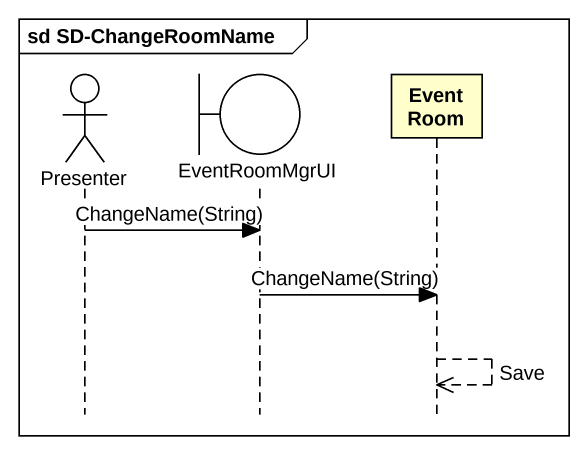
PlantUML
@startuml
mainframe sd SD-ChangeRoomName
hide footbox
actor Presenter
boundary EventRoomMgrUI
participant EventRoom

Presenter -> EventRoomMgrUI : ChangeName(String)
EventRoomMgrUI -> EventRoom : ChangeName(String)
EventRoom -->> EventRoom : Save
@enduml
